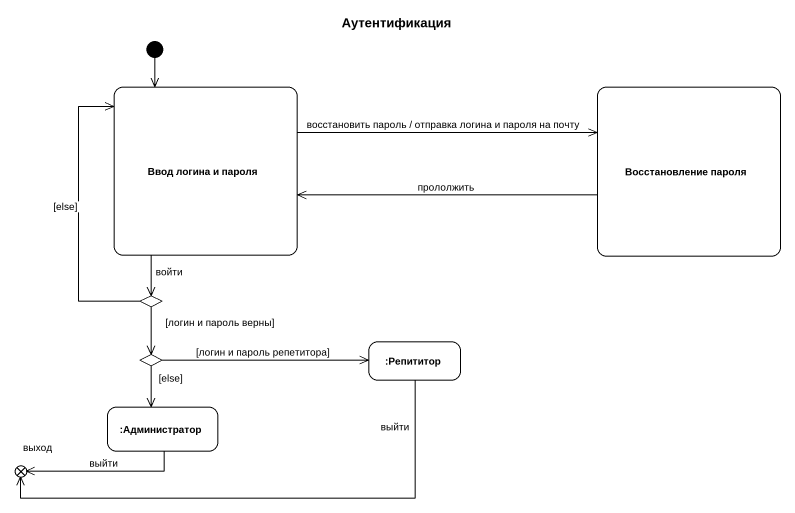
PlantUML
@startuml
title Аутентификация
hide empty description
state "Ввод логина и пароля" as Ввод_логина_и_пароля
state "Восстановление пароля" as Восстановление_пароля
state choice1 <<choice>>
state ":Репититор" as Репититор
state choice2 <<choice>>
state ":Администратор" as Администратор
state выход <<choice>>
[*] --> Ввод_логина_и_пароля
Ввод_логина_и_пароля -right-> Восстановление_пароля : восстановить пароль / отправка логина и пароля на почту
Ввод_логина_и_пароля --> choice1 : войти
Восстановление_пароля -left-> Ввод_логина_и_пароля : прололжить
choice1 -up-> Ввод_логина_и_пароля : [else]
choice1 --> choice2 : [логин и пароль верны]
Репититор -left-> выход : выйти
choice2 -right-> Репититор : [логин и пароль репетитора]
choice2 --> Администратор : [else]
Администратор -left-> выход : выйти
@enduml
